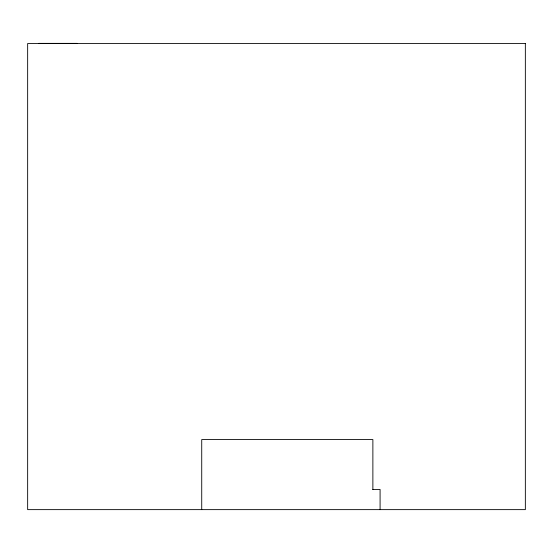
<?xml version="1.0" encoding="UTF-8"?>
<svg xmlns="http://www.w3.org/2000/svg" width="553" height="553" viewBox="0 0 553 553"><rect width="100%" height="100%" fill="white"/><g stroke="black" fill="none" stroke-linecap="round" stroke-linejoin="round"><path stroke-width="0.83" d="M38.841 43.369L76.936 43.369M372.715 489.446L380.084 489.446L380.084 509.631M372.874 489.446L372.874 439.573L201.727 439.573L201.727 509.631M525.35 43.528L27.65 43.528L27.65 509.631L525.35 509.631L525.35 43.528"/></g></svg>
